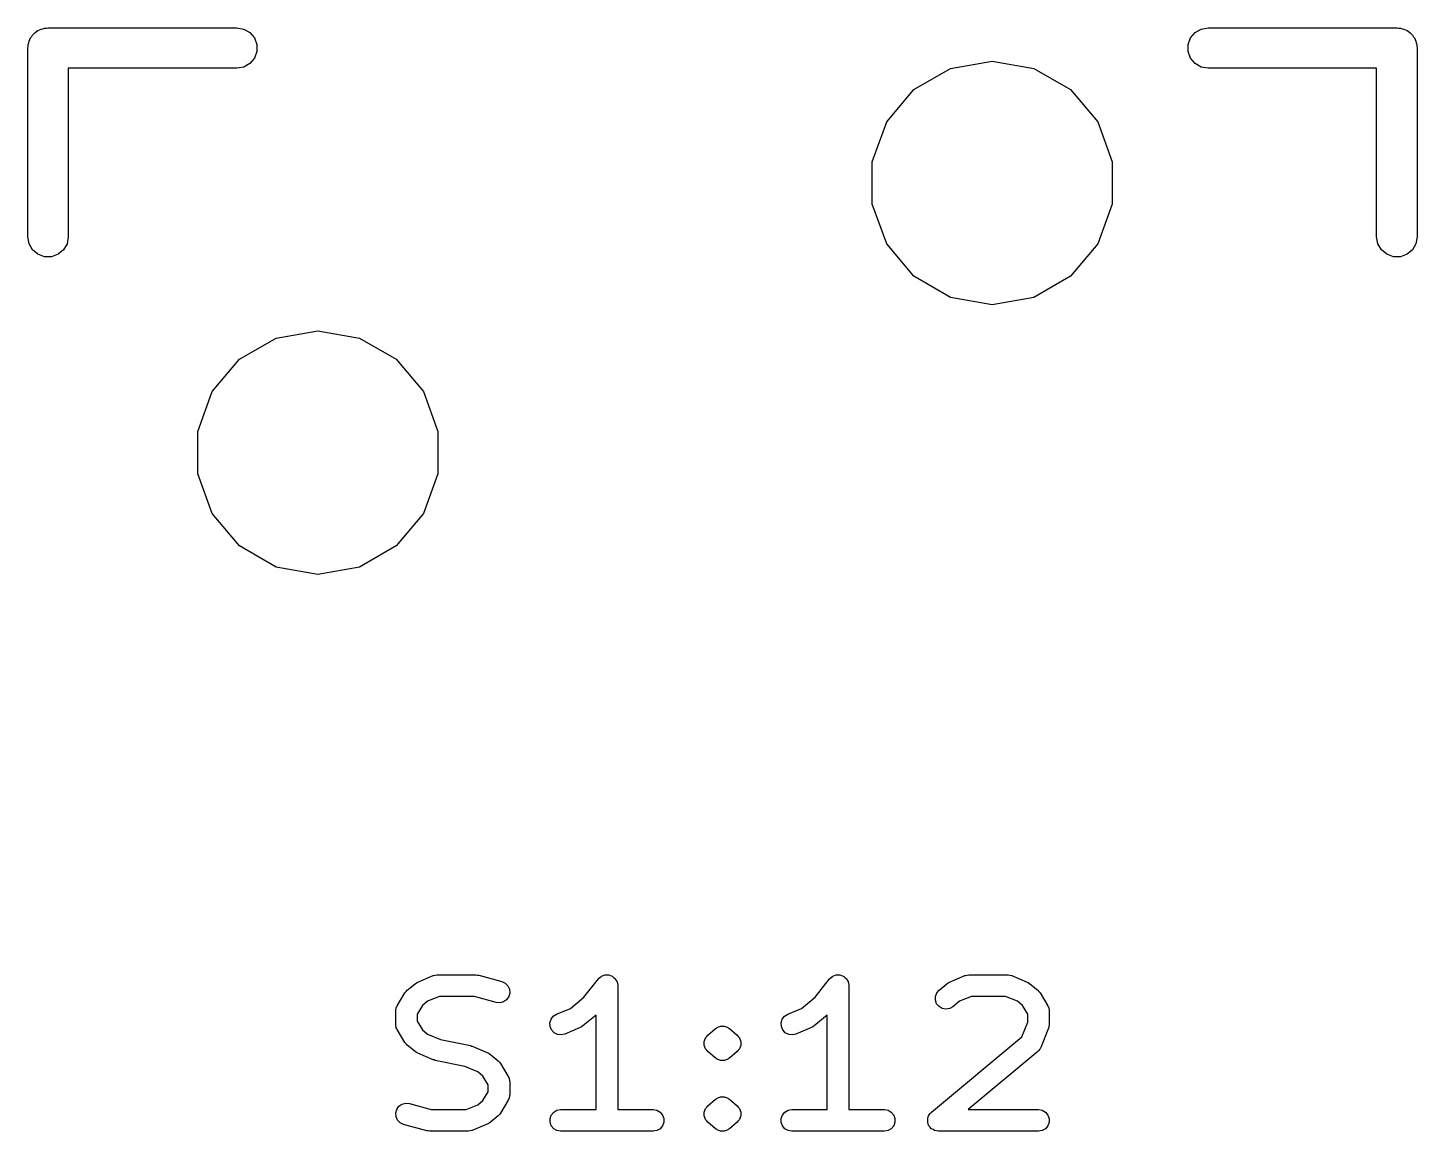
# Model space of a CAD drawing. Extents: x 15 to 276, y -105 to -15.
# Drawn here: x 243.46 to 256.54, y -82.85 to -72.46 of the extents above; entities that cross this region are included whole.
import ezdxf

# ---------------------------------------------------------------- set-up
doc = ezdxf.new("R2010")
doc.units = 0
doc.header["$MEASUREMENT"] = 0
doc.layers.add('BLACK', color=7, linetype='CONTINUOUS')

msp = doc.modelspace()

# ---------------------------------------------------------------- linework, layer by layer
at = {"layer": 'Black'}
for p, q in [((243.57, -72.4793), (243.585, -72.471)), ((243.585, -72.471), (243.601, -72.4681)), ((243.601, -72.4681), (243.617, -72.4624)), ((243.617, -72.4624), (243.634, -72.4624)), ((243.634, -72.4624), (243.65, -72.4595)), ((243.65, -72.4595), (245.428, -72.4595)), ((245.428, -72.4595), (245.493, -72.471)), ((245.493, -72.471), (245.55, -72.5041)), ((254.45, -72.5041), (254.507, -72.471)), ((254.507, -72.471), (254.572, -72.4595)), ((254.572, -72.4595), (256.35, -72.4595)), ((256.35, -72.4595), (256.366, -72.4624)), ((256.366, -72.4624), (256.383, -72.4624)), ((256.383, -72.4624), (256.399, -72.4681)), ((256.399, -72.4681), (256.415, -72.471)), ((256.415, -72.471), (256.43, -72.4793)), ((243.462, -72.6169), (243.468, -72.6013)), ((243.468, -72.6013), (243.471, -72.5848)), ((243.471, -72.5848), (243.479, -72.5704)), ((243.479, -72.5704), (243.485, -72.5547)), ((243.485, -72.5547), (243.496, -72.542)), ((243.496, -72.542), (243.504, -72.5275)), ((243.504, -72.5275), (243.517, -72.5168)), ((243.517, -72.5168), (243.528, -72.5041)), ((243.528, -72.5041), (243.542, -72.4957)), ((243.542, -72.4957), (243.555, -72.485)), ((243.555, -72.485), (243.57, -72.4793)), ((245.55, -72.5041), (245.593, -72.5547)), ((245.593, -72.5547), (245.616, -72.6169)), ((254.384, -72.6169), (254.407, -72.5547)), ((254.407, -72.5547), (254.45, -72.5041)), ((256.43, -72.4793), (256.445, -72.485)), ((256.445, -72.485), (256.458, -72.4957)), ((256.458, -72.4957), (256.472, -72.5041)), ((256.472, -72.5041), (256.483, -72.5168)), ((256.483, -72.5168), (256.496, -72.5275)), ((256.496, -72.5275), (256.504, -72.542)), ((256.504, -72.542), (256.515, -72.5547)), ((256.515, -72.5547), (256.521, -72.5704)), ((256.521, -72.5704), (256.529, -72.5848)), ((256.529, -72.5848), (256.532, -72.6013)), ((256.532, -72.6013), (256.538, -72.6169)), ((243.459, -72.65), (243.462, -72.6336)), ((243.459, -74.428), (243.459, -72.65)), ((243.462, -72.6336), (243.462, -72.6169)), ((245.616, -72.6831), (245.593, -72.7452)), ((245.616, -72.6169), (245.616, -72.6831)), ((254.384, -72.6831), (254.384, -72.6169)), ((254.407, -72.7452), (254.384, -72.6831)), ((256.538, -72.6169), (256.538, -72.6336)), ((256.538, -72.6336), (256.541, -72.65)), ((256.541, -72.65), (256.541, -74.428)), ((245.428, -72.8405), (243.84, -72.8405)), ((243.84, -72.8405), (243.84, -74.428)), ((245.493, -72.829), (245.428, -72.8405)), ((245.55, -72.7959), (245.493, -72.829)), ((245.593, -72.7452), (245.55, -72.7959)), ((251.802, -73.0411), (252.148, -72.8418)), ((252.148, -72.8418), (252.54, -72.7726)), ((252.54, -72.7726), (252.932, -72.8418)), ((252.932, -72.8418), (253.278, -73.0411)), ((254.45, -72.7959), (254.407, -72.7452)), ((254.507, -72.829), (254.45, -72.7959)), ((254.572, -72.8405), (254.507, -72.829)), ((256.159, -72.8405), (254.572, -72.8405)), ((256.159, -74.428), (256.159, -72.8405)), ((251.546, -73.3463), (251.802, -73.0411)), ((253.278, -73.0411), (253.534, -73.3463)), ((251.41, -73.7208), (251.546, -73.3463)), ((253.534, -73.3463), (253.67, -73.7208)), ((251.41, -74.1192), (251.41, -73.7208)), ((253.67, -73.7208), (253.67, -74.1192)), ((251.546, -74.4937), (251.41, -74.1192)), ((253.67, -74.1192), (253.534, -74.4937)), ((243.471, -74.4932), (243.459, -74.428)), ((243.84, -74.428), (243.829, -74.4932)), ((256.171, -74.4932), (256.159, -74.428)), ((256.541, -74.428), (256.529, -74.4932)), ((243.504, -74.5505), (243.471, -74.4932)), ((243.555, -74.593), (243.504, -74.5505)), ((243.796, -74.5505), (243.745, -74.593)), ((243.829, -74.4932), (243.796, -74.5505)), ((251.802, -74.7989), (251.546, -74.4937)), ((253.534, -74.4937), (253.278, -74.7989)), ((256.204, -74.5505), (256.171, -74.4932)), ((256.255, -74.593), (256.204, -74.5505)), ((256.496, -74.5505), (256.445, -74.593)), ((256.529, -74.4932), (256.496, -74.5505)), ((243.617, -74.6156), (243.555, -74.593)), ((243.683, -74.6156), (243.617, -74.6156)), ((243.745, -74.593), (243.683, -74.6156)), ((256.317, -74.6156), (256.255, -74.593)), ((256.383, -74.6156), (256.317, -74.6156)), ((256.445, -74.593), (256.383, -74.6156)), ((252.148, -74.9982), (251.802, -74.7989)), ((253.278, -74.7989), (252.932, -74.9982)), ((252.54, -75.0674), (252.148, -74.9982)), ((252.932, -74.9982), (252.54, -75.0674)), ((245.798, -75.3818), (246.19, -75.3126)), ((246.19, -75.3126), (246.582, -75.3818)), ((245.452, -75.5811), (245.798, -75.3818)), ((246.582, -75.3818), (246.928, -75.5811)), ((245.196, -75.8863), (245.452, -75.5811)), ((246.928, -75.5811), (247.184, -75.8863)), ((245.06, -76.2608), (245.196, -75.8863)), ((247.184, -75.8863), (247.32, -76.2608)), ((245.06, -76.6592), (245.06, -76.2608)), ((247.32, -76.2608), (247.32, -76.6592)), ((245.196, -77.0337), (245.06, -76.6592)), ((247.32, -76.6592), (247.184, -77.0337)), ((245.452, -77.3389), (245.196, -77.0337)), ((247.184, -77.0337), (246.928, -77.3389)), ((245.798, -77.5382), (245.452, -77.3389)), ((246.928, -77.3389), (246.582, -77.5382)), ((246.19, -77.6074), (245.798, -77.5382)), ((246.582, -77.5382), (246.19, -77.6074)), ((247.032, -81.5224), (247.105, -81.4619)), ((247.105, -81.4619), (247.118, -81.4544)), ((247.118, -81.4544), (247.131, -81.4462)), ((247.131, -81.4462), (247.276, -81.3857)), ((247.276, -81.3857), (247.278, -81.3852)), ((247.278, -81.3852), (247.28, -81.3841)), ((247.28, -81.3841), (247.295, -81.3814)), ((247.295, -81.3814), (247.31, -81.378)), ((247.31, -81.378), (247.313, -81.3783)), ((247.313, -81.3783), (247.315, -81.3779)), ((247.315, -81.3779), (247.678, -81.3779)), ((247.678, -81.3779), (247.691, -81.3803)), ((247.691, -81.3803), (247.705, -81.3816)), ((247.705, -81.3816), (247.923, -81.4421)), ((247.923, -81.4421), (247.954, -81.4573)), ((247.954, -81.4573), (247.979, -81.4825)), ((247.979, -81.4825), (247.994, -81.5146)), ((248.693, -81.5895), (248.832, -81.4161)), ((248.832, -81.4161), (248.833, -81.4153)), ((248.833, -81.4153), (248.834, -81.4142)), ((248.834, -81.4142), (248.846, -81.4036)), ((248.846, -81.4036), (248.859, -81.3927)), ((248.859, -81.3927), (248.86, -81.3923)), ((248.86, -81.3923), (248.861, -81.3915)), ((248.861, -81.3915), (248.876, -81.3859)), ((248.876, -81.3859), (248.891, -81.3799)), ((248.891, -81.3799), (248.893, -81.3799)), ((248.893, -81.3799), (248.894, -81.3795)), ((248.894, -81.3795), (248.91, -81.3795)), ((248.91, -81.3795), (248.927, -81.3791)), ((248.927, -81.3791), (248.928, -81.3795)), ((248.928, -81.3795), (248.929, -81.3795)), ((248.929, -81.3795), (248.945, -81.3851)), ((248.945, -81.3851), (248.96, -81.3904)), ((248.96, -81.3904), (248.961, -81.3911)), ((248.961, -81.3911), (248.962, -81.3915)), ((248.962, -81.3915), (248.975, -81.4021)), ((248.975, -81.4021), (248.988, -81.4124)), ((248.988, -81.4124), (248.988, -81.4134)), ((248.988, -81.4134), (248.989, -81.4142)), ((248.989, -81.4142), (248.997, -81.4285)), ((248.997, -81.4285), (249.006, -81.4426)), ((249.006, -81.4426), (249.006, -81.4437)), ((249.006, -81.4437), (249.007, -81.4448)), ((249.007, -81.4448), (249.01, -81.461)), ((249.01, -81.461), (249.013, -81.4771)), ((249.013, -81.4771), (249.013, -81.4783)), ((249.013, -81.4783), (249.013, -81.4795)), ((249.013, -81.4795), (249.013, -82.6479)), ((250.871, -81.5895), (251.009, -81.4161)), ((251.009, -81.4161), (251.01, -81.4153)), ((251.01, -81.4153), (251.011, -81.4142)), ((251.011, -81.4142), (251.023, -81.4036)), ((251.023, -81.4036), (251.036, -81.3927)), ((251.036, -81.3927), (251.037, -81.3923)), ((251.037, -81.3923), (251.038, -81.3915)), ((251.038, -81.3915), (251.053, -81.3859)), ((251.053, -81.3859), (251.069, -81.3799)), ((251.069, -81.3799), (251.07, -81.3799)), ((251.07, -81.3799), (251.071, -81.3795)), ((251.071, -81.3795), (251.087, -81.3795)), ((251.087, -81.3795), (251.104, -81.3791)), ((251.104, -81.3791), (251.105, -81.3795)), ((251.105, -81.3795), (251.106, -81.3795)), ((251.106, -81.3795), (251.122, -81.3851)), ((251.122, -81.3851), (251.137, -81.3904)), ((251.137, -81.3904), (251.138, -81.3911)), ((251.138, -81.3911), (251.139, -81.3915)), ((251.139, -81.3915), (251.152, -81.4021)), ((251.152, -81.4021), (251.165, -81.4124)), ((251.165, -81.4124), (251.165, -81.4134)), ((251.165, -81.4134), (251.166, -81.4142)), ((251.166, -81.4142), (251.175, -81.4285)), ((251.175, -81.4285), (251.183, -81.4426)), ((251.183, -81.4426), (251.183, -81.4437)), ((251.183, -81.4437), (251.184, -81.4448)), ((251.184, -81.4448), (251.187, -81.461)), ((251.187, -81.461), (251.19, -81.4771)), ((251.19, -81.4771), (251.19, -81.4783)), ((251.19, -81.4783), (251.19, -81.4795)), ((251.19, -81.4795), (251.19, -82.6479)), ((252.04, -81.5224), (252.112, -81.4619)), ((252.112, -81.4619), (252.125, -81.4544)), ((252.125, -81.4544), (252.138, -81.4462)), ((252.138, -81.4462), (252.283, -81.3857)), ((252.283, -81.3857), (252.286, -81.3852)), ((252.286, -81.3852), (252.288, -81.3841)), ((252.288, -81.3841), (252.303, -81.3814)), ((252.303, -81.3814), (252.318, -81.378)), ((252.318, -81.378), (252.32, -81.3783)), ((252.32, -81.3783), (252.322, -81.3779)), ((252.322, -81.3779), (252.685, -81.3779)), ((252.685, -81.3779), (252.687, -81.3783)), ((252.687, -81.3783), (252.69, -81.378)), ((252.69, -81.378), (252.705, -81.3814)), ((252.705, -81.3814), (252.72, -81.3841)), ((252.72, -81.3841), (252.722, -81.3852)), ((252.722, -81.3852), (252.724, -81.3857)), ((252.724, -81.3857), (252.869, -81.4462)), ((252.869, -81.4462), (252.882, -81.4544)), ((252.882, -81.4544), (252.895, -81.4619)), ((252.895, -81.4619), (252.968, -81.5224)), ((246.937, -81.6692), (247.01, -81.5482)), ((247.01, -81.5482), (247.021, -81.5354)), ((247.021, -81.5354), (247.032, -81.5224)), ((247.223, -81.6279), (247.175, -81.6675)), ((247.335, -81.5811), (247.223, -81.6279)), ((247.664, -81.5811), (247.335, -81.5811)), ((247.868, -81.6379), (247.664, -81.5811)), ((247.967, -81.6125), (247.938, -81.6325)), ((247.987, -81.5838), (247.967, -81.6125)), ((247.997, -81.5498), (247.987, -81.5838)), ((247.994, -81.5146), (247.997, -81.5498)), ((248.568, -81.694), (248.693, -81.5895)), ((250.745, -81.694), (250.871, -81.5895)), ((252.004, -81.6178), (252.005, -81.5825)), ((252.016, -81.651), (252.004, -81.6178)), ((252.005, -81.5825), (252.017, -81.5494)), ((252.017, -81.5494), (252.04, -81.5224)), ((252.23, -81.6279), (252.17, -81.6785)), ((252.343, -81.5811), (252.23, -81.6279)), ((252.665, -81.5811), (252.343, -81.5811)), ((252.777, -81.6279), (252.665, -81.5811)), ((252.825, -81.6675), (252.777, -81.6279)), ((252.968, -81.5224), (252.979, -81.5354)), ((252.979, -81.5354), (252.99, -81.5482)), ((252.99, -81.5482), (253.063, -81.6692)), ((246.923, -81.7214), (246.925, -81.7118)), ((246.923, -81.8424), (246.923, -81.7214)), ((246.925, -81.7021), (246.928, -81.6946)), ((246.925, -81.7118), (246.925, -81.7021)), ((246.928, -81.6946), (246.929, -81.6867)), ((246.929, -81.6867), (246.934, -81.6782)), ((246.934, -81.6782), (246.937, -81.6692)), ((247.175, -81.6675), (247.126, -81.7496)), ((247.126, -81.7496), (247.126, -81.8142)), ((247.903, -81.6413), (247.868, -81.6379)), ((247.938, -81.6325), (247.903, -81.6413)), ((248.407, -81.7676), (248.437, -81.7486)), ((248.437, -81.7486), (248.568, -81.694)), ((248.81, -81.7569), (248.686, -81.86)), ((248.81, -82.6479), (248.81, -81.7569)), ((250.584, -81.7676), (250.614, -81.7486)), ((250.614, -81.7486), (250.745, -81.694)), ((250.987, -81.7569), (250.863, -81.86)), ((250.987, -82.6479), (250.987, -81.7569)), ((252.039, -81.6781), (252.016, -81.651)), ((252.069, -81.6958), (252.039, -81.6781)), ((252.104, -81.7021), (252.069, -81.6958)), ((252.139, -81.6961), (252.104, -81.7021)), ((252.17, -81.6785), (252.139, -81.6961)), ((252.874, -81.7496), (252.825, -81.6675)), ((252.874, -81.8228), (252.874, -81.7496)), ((253.063, -81.6692), (253.066, -81.6782)), ((253.066, -81.6782), (253.071, -81.6867)), ((253.071, -81.6867), (253.072, -81.6946)), ((253.072, -81.6946), (253.075, -81.7021)), ((253.075, -81.7021), (253.075, -81.7118)), ((253.075, -81.7118), (253.077, -81.7214)), ((253.077, -81.7214), (253.077, -81.8424)), ((246.925, -81.852), (246.923, -81.8424)), ((246.925, -81.8617), (246.925, -81.852)), ((246.928, -81.8692), (246.925, -81.8617)), ((246.929, -81.8771), (246.928, -81.8692)), ((246.934, -81.8856), (246.929, -81.8771)), ((246.937, -81.8947), (246.934, -81.8856)), ((247.126, -81.8142), (247.175, -81.8963)), ((248.375, -81.8293), (248.386, -81.7957)), ((248.377, -81.8646), (248.375, -81.8293)), ((248.39, -81.8971), (248.377, -81.8646)), ((248.386, -81.7957), (248.407, -81.7676)), ((248.66, -81.8757), (248.515, -81.9362)), ((248.673, -81.8675), (248.66, -81.8757)), ((248.686, -81.86), (248.673, -81.8675)), ((249.862, -81.9458), (249.935, -81.8853)), ((249.935, -81.8853), (249.943, -81.8809)), ((249.943, -81.8809), (249.949, -81.8753)), ((249.949, -81.8753), (249.957, -81.8724)), ((249.957, -81.8724), (249.965, -81.868)), ((249.965, -81.8679), (249.966, -81.8677)), ((249.965, -81.868), (249.965, -81.8679)), ((249.966, -81.8677), (249.974, -81.8663)), ((249.974, -81.8663), (249.982, -81.8633)), ((249.982, -81.8633), (249.991, -81.8633)), ((249.991, -81.8633), (250, -81.8617)), ((250, -81.8617), (250, -81.8618)), ((250, -81.8618), (250, -81.8617)), ((250, -81.8617), (250.009, -81.8633)), ((250.009, -81.8633), (250.018, -81.8633)), ((250.018, -81.8633), (250.026, -81.8663)), ((250.026, -81.8663), (250.034, -81.8677)), ((250.034, -81.8677), (250.035, -81.8679)), ((250.035, -81.8679), (250.035, -81.868)), ((250.035, -81.868), (250.043, -81.8724)), ((250.043, -81.8724), (250.051, -81.8753)), ((250.051, -81.8753), (250.057, -81.8809)), ((250.057, -81.8809), (250.065, -81.8853)), ((250.065, -81.8853), (250.138, -81.9458)), ((250.552, -81.8293), (250.563, -81.7957)), ((250.554, -81.8646), (250.552, -81.8293)), ((250.568, -81.8971), (250.554, -81.8646)), ((250.563, -81.7957), (250.584, -81.7676)), ((250.837, -81.8757), (250.692, -81.9362)), ((250.85, -81.8675), (250.837, -81.8757)), ((250.863, -81.86), (250.85, -81.8675)), ((252.818, -81.9622), (252.874, -81.8228)), ((253.07, -81.8801), (252.997, -82.0615)), ((253.071, -81.8771), (253.07, -81.8785)), ((253.07, -81.8785), (253.07, -81.8801)), ((253.074, -81.8613), (253.071, -81.8771)), ((253.077, -81.8456), (253.074, -81.8613)), ((253.077, -81.8424), (253.077, -81.844)), ((253.077, -81.844), (253.077, -81.8456)), ((247.01, -82.0156), (246.937, -81.8947)), ((247.021, -82.0284), (247.01, -82.0156)), ((247.175, -81.8963), (247.223, -81.9359)), ((247.223, -81.9359), (247.345, -81.9868)), ((247.345, -81.9868), (247.626, -82.0453)), ((248.414, -81.9231), (248.39, -81.8971)), ((248.446, -81.9393), (248.414, -81.9231)), ((248.481, -81.9439), (248.446, -81.9393)), ((248.515, -81.9362), (248.481, -81.9439)), ((249.827, -82.0058), (249.833, -81.9896)), ((249.827, -82.0062), (249.827, -82.0058)), ((249.827, -82.0065), (249.827, -82.0062)), ((249.827, -82.0238), (249.827, -82.0065)), ((249.827, -82.0411), (249.827, -82.0238)), ((249.833, -81.9896), (249.839, -81.9733)), ((249.839, -81.973), (249.84, -81.9727)), ((249.839, -81.9733), (249.839, -81.973)), ((249.84, -81.9727), (249.851, -81.9594)), ((249.851, -81.9594), (249.862, -81.9462)), ((249.862, -81.946), (249.862, -81.9458)), ((249.862, -81.9462), (249.862, -81.946)), ((250.138, -81.9458), (250.138, -81.946)), ((250.138, -81.946), (250.138, -81.9462)), ((250.138, -81.9462), (250.149, -81.9594)), ((250.149, -81.9594), (250.16, -81.9727)), ((250.16, -81.9727), (250.161, -81.973)), ((250.161, -81.973), (250.161, -81.9733)), ((250.161, -81.9733), (250.167, -81.9895)), ((250.167, -81.9895), (250.173, -82.0058)), ((250.173, -82.0058), (250.173, -82.0062)), ((250.173, -82.0062), (250.173, -82.0065)), ((250.173, -82.0065), (250.173, -82.0238)), ((250.173, -82.0238), (250.173, -82.0411)), ((250.591, -81.9231), (250.568, -81.8971)), ((250.623, -81.9393), (250.591, -81.9231)), ((250.658, -81.9439), (250.623, -81.9393)), ((250.692, -81.9362), (250.658, -81.9439)), ((251.967, -82.6715), (252.818, -81.9622)), ((247.032, -82.0414), (247.021, -82.0284)), ((247.105, -82.1019), (247.032, -82.0414)), ((247.118, -82.1094), (247.105, -82.1019)), ((247.131, -82.1176), (247.118, -82.1094)), ((247.276, -82.1781), (247.131, -82.1176)), ((247.626, -82.0453), (247.635, -82.0489)), ((247.635, -82.0489), (247.644, -82.051)), ((247.644, -82.051), (247.789, -82.1115)), ((247.789, -82.1115), (247.802, -82.1196)), ((247.802, -82.1196), (247.815, -82.1272)), ((247.815, -82.1272), (247.888, -82.1877)), ((249.827, -82.0414), (249.827, -82.0411)), ((249.827, -82.0418), (249.827, -82.0414)), ((249.833, -82.0581), (249.827, -82.0418)), ((249.839, -82.0743), (249.833, -82.0581)), ((249.839, -82.0746), (249.839, -82.0743)), ((249.84, -82.0749), (249.839, -82.0746)), ((249.851, -82.0882), (249.84, -82.0749)), ((249.862, -82.1014), (249.851, -82.0882)), ((249.862, -82.1016), (249.862, -82.1014)), ((249.862, -82.1019), (249.862, -82.1016)), ((249.935, -82.1623), (249.862, -82.1019)), ((250.138, -82.1019), (250.065, -82.1623)), ((250.149, -82.0882), (250.138, -82.1014)), ((250.138, -82.1014), (250.138, -82.1016)), ((250.138, -82.1016), (250.138, -82.1019)), ((250.16, -82.0749), (250.149, -82.0882)), ((250.161, -82.0746), (250.16, -82.0749)), ((250.167, -82.058), (250.161, -82.0743)), ((250.161, -82.0743), (250.161, -82.0746)), ((250.173, -82.0418), (250.167, -82.058)), ((250.173, -82.0411), (250.173, -82.0414)), ((250.173, -82.0414), (250.173, -82.0418)), ((252.968, -82.1019), (252.313, -82.6479)), ((252.973, -82.0962), (252.968, -82.1019)), ((252.979, -82.0915), (252.973, -82.0962)), ((252.984, -82.0828), (252.979, -82.0915)), ((252.991, -82.0749), (252.984, -82.0828)), ((252.993, -82.0679), (252.991, -82.0749)), ((252.997, -82.0615), (252.993, -82.0679)), ((247.285, -82.1802), (247.276, -82.1781)), ((247.294, -82.1837), (247.285, -82.1802)), ((247.575, -82.2423), (247.294, -82.1837)), ((247.697, -82.2931), (247.575, -82.2423)), ((247.888, -82.1877), (247.899, -82.2006)), ((247.899, -82.2006), (247.91, -82.2134)), ((247.91, -82.2134), (247.983, -82.3344)), ((249.943, -82.1667), (249.935, -82.1623)), ((249.949, -82.1723), (249.943, -82.1667)), ((249.957, -82.1753), (249.949, -82.1723)), ((249.965, -82.1796), (249.957, -82.1753)), ((249.965, -82.1797), (249.965, -82.1796)), ((249.966, -82.1799), (249.965, -82.1797)), ((249.974, -82.1814), (249.966, -82.1799)), ((249.982, -82.1843), (249.974, -82.1814)), ((249.991, -82.1843), (249.982, -82.1843)), ((250, -82.1859), (249.991, -82.1843)), ((250.009, -82.1843), (250, -82.1859)), ((250, -82.1859), (250, -82.1858)), ((250, -82.1858), (250, -82.1859)), ((250.018, -82.1843), (250.009, -82.1843)), ((250.026, -82.1814), (250.018, -82.1843)), ((250.034, -82.1799), (250.026, -82.1814)), ((250.035, -82.1797), (250.034, -82.1799)), ((250.043, -82.1753), (250.035, -82.1796)), ((250.035, -82.1796), (250.035, -82.1797)), ((250.051, -82.1723), (250.043, -82.1753)), ((250.057, -82.1667), (250.051, -82.1723)), ((250.065, -82.1623), (250.057, -82.1667)), ((247.745, -82.3327), (247.697, -82.2931)), ((247.794, -82.4148), (247.745, -82.3327)), ((247.794, -82.4795), (247.794, -82.4148)), ((247.983, -82.3344), (247.986, -82.3435)), ((247.986, -82.3435), (247.991, -82.3519)), ((247.991, -82.3519), (247.992, -82.3598)), ((247.992, -82.3598), (247.995, -82.3673)), ((247.995, -82.3673), (247.995, -82.3771)), ((247.995, -82.3771), (247.997, -82.3867)), ((247.997, -82.3867), (247.997, -82.5076)), ((247.745, -82.5615), (247.794, -82.4795)), ((247.991, -82.5424), (247.986, -82.5508)), ((247.992, -82.5344), (247.991, -82.5424)), ((247.995, -82.5269), (247.992, -82.5344)), ((247.997, -82.5076), (247.995, -82.5172)), ((247.995, -82.5172), (247.995, -82.5269)), ((249.935, -82.5505), (249.943, -82.5462)), ((249.943, -82.5462), (249.949, -82.5406)), ((249.949, -82.5406), (249.957, -82.5376)), ((249.957, -82.5376), (249.965, -82.5332)), ((249.965, -82.5332), (249.966, -82.533)), ((249.965, -82.5332), (249.965, -82.5332)), ((249.966, -82.533), (249.974, -82.5315)), ((249.974, -82.5315), (249.982, -82.5285)), ((249.982, -82.5285), (249.991, -82.5285)), ((249.991, -82.5285), (250, -82.527)), ((250, -82.527), (250, -82.527)), ((250, -82.527), (250, -82.527)), ((250, -82.527), (250.009, -82.5285)), ((250.009, -82.5285), (250.018, -82.5285)), ((250.018, -82.5285), (250.026, -82.5315)), ((250.026, -82.5315), (250.034, -82.533)), ((250.034, -82.533), (250.035, -82.5332)), ((250.035, -82.5332), (250.035, -82.5332)), ((250.035, -82.5332), (250.043, -82.5376)), ((250.043, -82.5376), (250.051, -82.5406)), ((250.051, -82.5406), (250.057, -82.5462)), ((250.057, -82.5462), (250.065, -82.5505)), ((246.923, -82.6793), (246.933, -82.6453)), ((246.933, -82.6453), (246.953, -82.6166)), ((246.953, -82.6166), (246.982, -82.5966)), ((246.982, -82.5966), (247.017, -82.5878)), ((247.017, -82.5878), (247.052, -82.5912)), ((247.052, -82.5912), (247.256, -82.6479)), ((247.256, -82.6479), (247.585, -82.6479)), ((247.585, -82.6479), (247.697, -82.6012)), ((247.697, -82.6012), (247.745, -82.5615)), ((247.983, -82.5599), (247.91, -82.6808)), ((247.986, -82.5508), (247.983, -82.5599)), ((248.388, -82.6987), (248.411, -82.6717)), ((248.411, -82.6717), (248.441, -82.6541)), ((248.441, -82.6541), (248.476, -82.6479)), ((248.476, -82.6479), (248.81, -82.6479)), ((249.013, -82.6479), (249.347, -82.6479)), ((249.347, -82.6479), (249.382, -82.6541)), ((249.382, -82.6541), (249.412, -82.6717)), ((249.412, -82.6717), (249.435, -82.6987)), ((249.827, -82.6711), (249.833, -82.6548)), ((249.827, -82.6714), (249.827, -82.6711)), ((249.827, -82.6717), (249.827, -82.6714)), ((249.827, -82.6891), (249.827, -82.6717)), ((249.833, -82.6548), (249.839, -82.6385)), ((249.839, -82.6383), (249.84, -82.6379)), ((249.839, -82.6385), (249.839, -82.6383)), ((249.84, -82.6379), (249.851, -82.6247)), ((249.851, -82.6247), (249.862, -82.6114)), ((249.862, -82.611), (249.935, -82.5505)), ((249.862, -82.6113), (249.862, -82.611)), ((249.862, -82.6114), (249.862, -82.6113)), ((250.065, -82.5505), (250.138, -82.611)), ((250.138, -82.611), (250.138, -82.6113)), ((250.138, -82.6113), (250.138, -82.6114)), ((250.138, -82.6114), (250.149, -82.6247)), ((250.149, -82.6247), (250.16, -82.6379)), ((250.16, -82.6379), (250.161, -82.6383)), ((250.161, -82.6383), (250.161, -82.6385)), ((250.161, -82.6385), (250.167, -82.6548)), ((250.167, -82.6548), (250.173, -82.6711)), ((250.173, -82.6711), (250.173, -82.6714)), ((250.173, -82.6714), (250.173, -82.6717)), ((250.173, -82.6717), (250.173, -82.689)), ((250.565, -82.6987), (250.588, -82.6717)), ((250.588, -82.6717), (250.618, -82.6541)), ((250.618, -82.6541), (250.653, -82.6479)), ((250.653, -82.6479), (250.987, -82.6479)), ((251.19, -82.6479), (251.524, -82.6479)), ((251.524, -82.6479), (251.559, -82.6541)), ((251.559, -82.6541), (251.589, -82.6717)), ((251.589, -82.6717), (251.612, -82.6987)), ((251.956, -82.685), (251.967, -82.6717)), ((251.967, -82.6716), (251.967, -82.6715)), ((251.967, -82.6717), (251.967, -82.6716)), ((252.313, -82.6479), (252.975, -82.6479)), ((252.975, -82.6479), (253.01, -82.6541)), ((253.01, -82.6541), (253.041, -82.6717)), ((253.041, -82.6717), (253.063, -82.6987)), ((246.926, -82.7144), (246.923, -82.6793)), ((246.941, -82.7466), (246.926, -82.7144)), ((246.966, -82.7717), (246.941, -82.7466)), ((246.997, -82.7869), (246.966, -82.7717)), ((247.215, -82.8474), (246.997, -82.7869)), ((247.789, -82.7828), (247.644, -82.8433)), ((247.802, -82.7746), (247.789, -82.7828)), ((247.815, -82.7671), (247.802, -82.7746)), ((247.888, -82.7066), (247.815, -82.7671)), ((247.899, -82.6937), (247.888, -82.7066)), ((247.91, -82.6808), (247.899, -82.6937)), ((248.376, -82.7319), (248.388, -82.6987)), ((248.376, -82.7672), (248.376, -82.7319)), ((248.388, -82.8003), (248.376, -82.7672)), ((248.411, -82.8274), (248.388, -82.8003)), ((249.435, -82.8003), (249.412, -82.8274)), ((249.435, -82.6987), (249.447, -82.7319)), ((249.447, -82.7672), (249.435, -82.8003)), ((249.447, -82.7319), (249.447, -82.7672)), ((249.827, -82.7064), (249.827, -82.6891)), ((249.827, -82.7067), (249.827, -82.7064)), ((249.827, -82.707), (249.827, -82.7067)), ((249.833, -82.7234), (249.827, -82.707)), ((249.839, -82.7395), (249.833, -82.7234)), ((249.839, -82.7398), (249.839, -82.7395)), ((249.84, -82.7401), (249.839, -82.7398)), ((249.851, -82.7534), (249.84, -82.7401)), ((249.862, -82.7667), (249.851, -82.7534)), ((249.862, -82.7668), (249.862, -82.7667)), ((249.862, -82.7671), (249.862, -82.7668)), ((249.935, -82.8276), (249.862, -82.7671)), ((250.138, -82.7671), (250.065, -82.8276)), ((250.149, -82.7534), (250.138, -82.7667)), ((250.138, -82.7667), (250.138, -82.7668)), ((250.138, -82.7668), (250.138, -82.7671)), ((250.16, -82.7401), (250.149, -82.7534)), ((250.161, -82.7398), (250.16, -82.7401)), ((250.167, -82.7233), (250.161, -82.7395)), ((250.161, -82.7395), (250.161, -82.7398)), ((250.173, -82.707), (250.167, -82.7233)), ((250.173, -82.689), (250.173, -82.7064)), ((250.173, -82.7064), (250.173, -82.7067)), ((250.173, -82.7067), (250.173, -82.707)), ((250.553, -82.7319), (250.565, -82.6987)), ((250.553, -82.7672), (250.553, -82.7319)), ((250.565, -82.8003), (250.553, -82.7672)), ((250.588, -82.8274), (250.565, -82.8003)), ((251.612, -82.8003), (251.589, -82.8274)), ((251.612, -82.6987), (251.624, -82.7319)), ((251.624, -82.7672), (251.612, -82.8003)), ((251.624, -82.7319), (251.624, -82.7672)), ((251.932, -82.7315), (251.938, -82.7151)), ((251.932, -82.7317), (251.932, -82.7315)), ((251.932, -82.7319), (251.932, -82.7317)), ((251.932, -82.7492), (251.932, -82.7319)), ((251.932, -82.7668), (251.932, -82.7492)), ((251.932, -82.767), (251.932, -82.7668)), ((251.932, -82.7672), (251.932, -82.767)), ((251.938, -82.7835), (251.932, -82.7672)), ((251.938, -82.7151), (251.944, -82.6987)), ((251.944, -82.8), (251.938, -82.7835)), ((251.944, -82.6984), (251.956, -82.685)), ((251.944, -82.6986), (251.944, -82.6984)), ((251.944, -82.6987), (251.944, -82.6986)), ((251.944, -82.8002), (251.944, -82.8)), ((251.944, -82.8003), (251.944, -82.8002)), ((251.955, -82.8138), (251.944, -82.8003)), ((253.063, -82.8003), (253.041, -82.8274)), ((253.063, -82.6987), (253.075, -82.7319)), ((253.075, -82.7672), (253.063, -82.8003)), ((253.075, -82.7319), (253.075, -82.7672)), ((247.229, -82.8487), (247.215, -82.8474)), ((247.242, -82.8511), (247.229, -82.8487)), ((247.605, -82.8511), (247.242, -82.8511)), ((247.607, -82.8507), (247.605, -82.8511)), ((247.61, -82.851), (247.607, -82.8507)), ((247.625, -82.8477), (247.61, -82.851)), ((247.64, -82.845), (247.625, -82.8477)), ((247.642, -82.8438), (247.64, -82.845)), ((247.644, -82.8433), (247.642, -82.8438)), ((248.441, -82.845), (248.411, -82.8274)), ((248.476, -82.8511), (248.441, -82.845)), ((249.347, -82.8511), (248.476, -82.8511)), ((249.382, -82.845), (249.347, -82.8511)), ((249.412, -82.8274), (249.382, -82.845)), ((249.943, -82.8319), (249.935, -82.8276)), ((249.949, -82.8375), (249.943, -82.8319)), ((249.957, -82.8405), (249.949, -82.8375)), ((249.965, -82.8449), (249.957, -82.8405)), ((249.966, -82.8451), (249.965, -82.8449)), ((249.965, -82.8449), (249.965, -82.8449)), ((249.974, -82.8466), (249.966, -82.8451)), ((249.982, -82.8496), (249.974, -82.8466)), ((249.991, -82.8496), (249.982, -82.8496)), ((250, -82.8511), (249.991, -82.8496)), ((250.009, -82.8496), (250, -82.8511)), ((250, -82.8511), (250, -82.8511)), ((250, -82.8511), (250, -82.8511)), ((250.018, -82.8496), (250.009, -82.8496)), ((250.026, -82.8466), (250.018, -82.8496)), ((250.034, -82.8451), (250.026, -82.8466)), ((250.035, -82.8449), (250.034, -82.8451)), ((250.043, -82.8405), (250.035, -82.8449)), ((250.035, -82.8449), (250.035, -82.8449)), ((250.051, -82.8375), (250.043, -82.8405)), ((250.057, -82.8319), (250.051, -82.8375)), ((250.065, -82.8276), (250.057, -82.8319)), ((250.618, -82.845), (250.588, -82.8274)), ((250.653, -82.8511), (250.618, -82.845)), ((251.524, -82.8511), (250.653, -82.8511)), ((251.559, -82.845), (251.524, -82.8511)), ((251.589, -82.8274), (251.559, -82.845)), ((251.966, -82.8271), (251.955, -82.8138)), ((251.967, -82.8272), (251.966, -82.8271)), ((251.967, -82.8274), (251.967, -82.8272)), ((251.982, -82.8361), (251.967, -82.8274)), ((251.997, -82.8449), (251.982, -82.8361)), ((251.997, -82.845), (251.997, -82.8449)), ((251.997, -82.8449), (251.997, -82.8449)), ((252.015, -82.8481), (251.997, -82.845)), ((252.032, -82.8511), (252.015, -82.8481)), ((252.975, -82.8511), (252.032, -82.8511)), ((252.032, -82.8511), (252.032, -82.8511)), ((252.032, -82.8511), (252.032, -82.8511)), ((253.01, -82.845), (252.975, -82.8511)), ((253.041, -82.8274), (253.01, -82.845))]:
    msp.add_line(p, q, dxfattribs=at)

doc.saveas('drawing.dxf')
